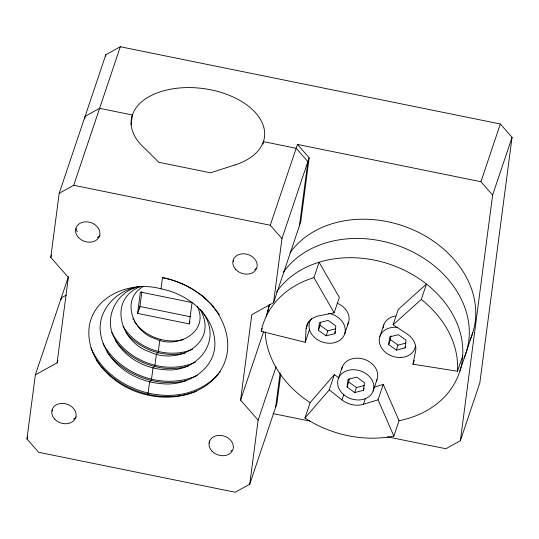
<?xml version="1.0" encoding="UTF-8"?>
<svg xmlns="http://www.w3.org/2000/svg" width="539" height="539" viewBox="0 0 539 539"><rect width="100%" height="100%" fill="white"/><g stroke="black" fill="none" stroke-linecap="round" stroke-linejoin="round"><path stroke-width="0.81" d="M261.55 330.38L261.226 331.344L305.236 342.299L306.098 328.844L308.429 321.918M276.507 292.111A100.732 80.237 18.6 0 1 390.189 264.406A100.732 80.237 18.6 0 1 462.684 355.848L462.26 360.22A100.732 80.237 18.6 0 1 399.055 420.716L393.874 436.112A100.732 80.237 18.6 0 1 304.959 418.035L310.141 402.646L334.423 374.497L338.876 378.007M280.745 374.295L276.918 403.421L249.725 484.231L235.22 492.248L38.653 452.295L26.95 438.948L35.358 374.868L68.433 276.588M35.358 374.868L57.121 362.841L68.338 277.403L50.781 257.386L59.196 193.299L105.812 54.769L120.318 46.752L500.347 123.997L512.05 137.344L479.804 382.993L460.38 440.713L445.874 448.731L387.447 436.853M61.042 299.569L61.264 297.905L66.337 295.096M84.764 118.836L85.095 116.336L99.6 108.319L132.358 114.982L131.071 124.812M105.597 56.433L105.812 54.769M137.586 313.415L140.389 292.05L192.052 302.554L189.25 323.912L137.586 313.415L139.918 306.482L190.759 316.817M139.594 308.975L141.858 291.7M142.208 286.458C117.529 287.826 94.655 311.549 101.251 336.942C107.497 363.886 134.656 381.7 161.222 383.613C185.793 386.807 215.492 370.286 214.913 343.053C214.124 314.527 187.269 293.762 161.013 288.83L162.482 277.619C172.628 279.647 182.458 283.305 191.426 288.466M263.086 144.028L263.403 141.616L296.167 148.279L307.87 161.619L299.455 225.706M249.725 484.231L258.134 420.15L240.583 400.133L251.794 314.695L273.556 302.669L300.749 221.852L309.164 157.772L297.461 144.432L270.261 225.241L281.964 238.588L273.556 302.669M268.004 311.555L268.88 304.919M269.52 306.051L269.736 304.394M275.624 407.268L280.105 373.15M318.434 330.306L319.445 322.598L328.143 320.409L335.831 325.927L334.82 333.634L326.122 335.824L318.434 330.306L320.119 325.307L320.523 322.221M347.055 387.036L348.066 379.328L356.764 377.138L364.445 382.656L363.434 390.364L354.736 392.554L347.055 387.036L348.74 382.03L349.144 378.944M388.686 344.589L389.704 336.882L398.395 334.692L406.083 340.21L405.072 347.918L396.374 350.107L388.686 344.589L390.371 339.583L390.876 335.73M460.38 440.713L492.626 195.064L512.05 137.344M266.246 316.764L266.407 315.948A100.732 80.237 18.6 0 1 269.911 304.326M462.684 355.848L457.503 371.243L412.975 364.202L415.603 351.105A20.145 16.049 18.6 0 0 406.857 333.762L393.099 324.795L398.274 309.399L426.464 284.06L421.282 299.448L393.099 324.795M59.196 193.299L73.702 185.288L120.318 46.752M50.781 257.386L51.582 255.001M26.95 438.948L27.752 436.57M57.121 362.841L57.922 360.463M189.25 323.912L190.024 321.601M281.964 238.588L309.164 157.772M261.873 329.417L262.197 328.46M240.583 400.133L263.544 331.896M258.134 420.15L276.029 366.992M261.226 331.344A100.732 80.237 18.6 0 1 313.92 277.625L319.101 262.23L339.341 297.42L334.16 312.815L318.818 315.867A20.145 16.049 18.6 0 0 306.098 328.844M305.236 342.299L309.642 329.214M326.122 335.824L327.806 330.825L335.709 328.83M334.82 333.634L335.541 331.492M344.677 333.884L348.558 322.342M304.959 418.035L329.248 389.886L334.423 374.497M338.384 378.573L342.272 367.025M373.999 387.251L383.229 384.415L378.048 399.81L363.427 404.297A20.145 16.049 18.6 0 1 341.955 399.931L343.902 394.157M354.736 392.554L356.42 387.548L364.33 385.56M379.894 336.464L383.781 324.923M363.434 390.364L364.155 388.221M363.427 404.297L365.503 398.139M373.116 391.119A18.467 14.708 18.6 0 0 351.549 369.781A18.467 14.708 18.6 0 0 342.588 393.638A18.467 14.708 18.6 0 0 373.116 391.119L377.004 379.571M396.374 350.107L398.058 345.101L405.961 343.114M405.072 347.918L405.55 346.489M412.975 364.202L414.269 360.355M492.626 195.064L480.923 181.724L500.347 123.997M459.922 370.906L472.871 332.422M219.333 372.786L220.195 371.607M218.43 373.938C183.078 413.622 110.845 394.38 90.943 347.823M183.563 339.57C176.098 341.504 168.148 341.315 160.689 339.415L159.8 340.183L158.331 351.394L158.021 352.654L156.404 354.049L154.929 365.26L154.619 366.52L153.002 367.908L151.533 379.119L151.223 380.379L149.606 381.774L148.131 392.985L147.093 394.871C116.269 388.275 85.034 360.746 89.204 326.802C93.914 294.462 132.493 280.745 161.013 288.83M143.421 286.445C119.874 299.596 133.342 332.226 155.097 338.62C176.044 349.629 210.163 332.368 197.267 306.374M194.862 362.417L195.435 362.147M197.308 375.454C164.038 390.404 120.803 375.44 103.084 343.767M140.194 286.627C107.086 300.007 120.985 342.892 149.647 351.812C177.971 365.86 219.669 342.73 200.009 309.271M194.276 362.673C164.503 375.225 126.524 360.908 111.762 332.341M192.571 349.292C167.959 359.533 136.933 348.848 123.013 326.324M196.364 391.28C162.091 404.809 120.008 391.624 98.01 362.457M137.789 286.984C116.175 292.111 103.468 318.205 114.389 337.973C123.485 356.764 143.9 368.433 164.395 369.66C197.591 373.567 224.958 339.577 201.013 310.154M188.266 366.129C161.922 373.709 131.711 362.754 115.535 340.83M186.258 380.608C158.23 387.265 126.934 376.451 108.676 354.244M185.099 353.052C163.681 358.024 139.85 349.636 125.978 332.651M297.461 144.432L480.923 181.724M73.702 185.288L270.261 225.241M273.064 413.602L310.087 421.127M147.093 394.871C174.346 401.676 208.431 393.638 222.398 367.335C235.664 342.494 222.661 311.825 201.808 295.608A76.895 61.251 18.6 0 0 162.482 277.619M160.689 339.415C149.99 336.666 139.931 330.279 133.995 320.806M191.945 288.776L201.788 295.439M390.371 339.583L398.058 345.101M320.119 325.307L327.806 330.825M348.74 382.03L356.42 387.548M329.248 389.886L341.955 399.931M202.246 295.803L205.831 298.801M201.808 295.608L211.079 303.989L219.454 314.574M212.326 305.276L213.073 306.118M106.877 351.927L107.76 353.092M96.131 359.796L97.054 361.137M313.92 277.625L334.16 312.815M132.81 318.731L133.187 319.425M383.229 384.415L399.055 420.716M378.048 399.81L393.874 436.112M310.141 402.646A100.732 80.237 18.6 0 1 265.201 331.957M421.282 299.448A100.732 80.237 18.6 0 1 457.503 371.243M283.399 272.269A100.732 80.237 18.6 0 1 409.916 250.554A100.732 80.237 18.6 0 1 464.032 358.071M289.874 253.027A100.732 80.237 18.6 0 1 417.253 231.73A100.732 80.237 18.6 0 1 469.873 340.237M100.038 235.428A13.435 10.699 18.6 0 1 97.316 237.591M77.306 231.77A13.435 10.699 18.6 0 1 76.06 228.529M76.208 416.991A13.435 10.699 18.6 0 1 73.486 419.153M52.512 411.176A13.435 10.699 18.6 0 1 52.229 410.098M256.497 268.193A13.435 10.699 18.6 0 1 254.57 269.554M233.596 261.577A13.435 10.699 18.6 0 1 233.313 260.499M231.757 450.483A13.435 10.699 18.6 0 1 230.739 451.123M209.765 443.139A13.435 10.699 18.6 0 1 209.321 441.01M341.618 369.639A18.467 14.708 18.6 0 1 364.047 359.264A18.467 14.708 18.6 0 1 376.431 380.864M337.252 303.214A18.467 14.708 18.6 0 1 347.359 324.929M328.675 313.354A18.467 14.708 18.6 0 1 344.751 333.654A18.467 14.708 18.6 0 1 320.267 341.207A18.467 14.708 18.6 0 1 311.589 318.623M383.182 327.874A18.467 14.708 18.6 0 1 395.451 315.989M415.475 345.378A18.467 14.708 18.6 0 1 396.495 357.269A18.467 14.708 18.6 0 1 379.274 339.752A18.467 14.708 18.6 0 1 397.87 327.469M235.058 164.927L210.5 172.803L158.843 162.3L142.397 146.096A67.159 40.115 7.5 0 1 160.71 91.67A67.159 40.115 7.5 0 1 253.37 110.508A67.159 40.115 7.5 0 1 235.058 164.927M212.056 451.183A12.424 9.897 18.6 0 0 232.74 450.038A12.424 9.897 18.6 0 0 218.713 435.371A12.424 9.897 18.6 0 0 212.056 451.183M54.803 419.221A12.424 9.897 18.6 0 0 75.487 418.075A12.424 9.897 18.6 0 0 61.459 403.408A12.424 9.897 18.6 0 0 54.803 419.221M235.887 269.621A12.424 9.897 18.6 0 0 256.571 268.476A12.424 9.897 18.6 0 0 242.543 253.808A12.424 9.897 18.6 0 0 235.887 269.621M78.633 237.652A12.424 9.897 18.6 0 0 99.317 236.513A12.424 9.897 18.6 0 0 85.29 221.839A12.424 9.897 18.6 0 0 78.633 237.652"/></g></svg>
